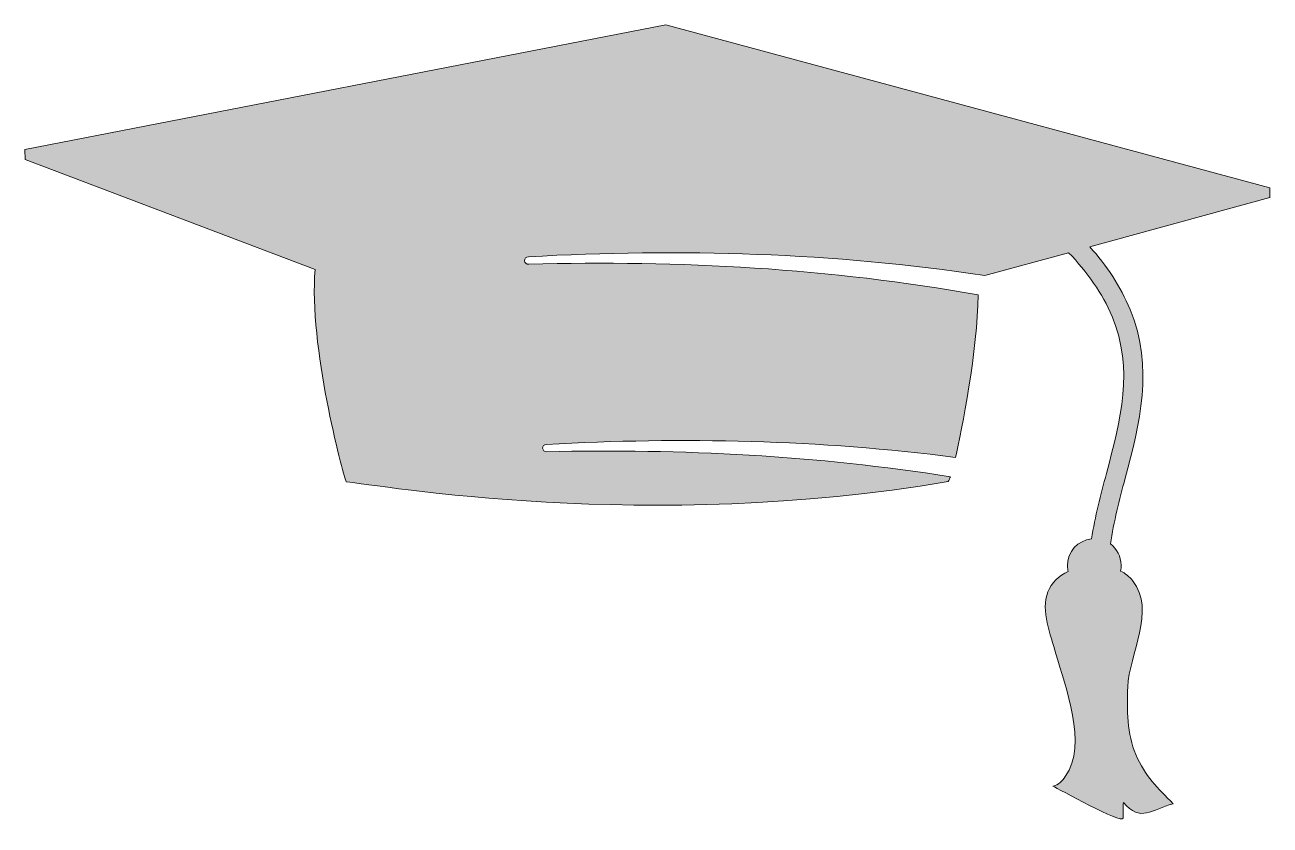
# Model space of a CAD drawing. Header units: inches. Extents: x 0 to 121, y -1 to 77.
import ezdxf

# ---------------------------------------------------------------- set-up
doc = ezdxf.new("R2010")
doc.units = ezdxf.units.IN
doc.header["$MEASUREMENT"] = 0
doc.layers.add('Layer 1', color=7, linetype='Continuous')

msp = doc.modelspace()

# ---------------------------------------------------------------- hatches: boundary and pattern name
at = {"layer": 'Layer 1', "true_color": 0x46bdb3}
h = msp.add_hatch(color=123, dxfattribs=at)
h.dxf.hatch_style = 2
edge = h.paths.add_edge_path()
edge.add_spline(control_points=[(31.16, 32.7), (34.24, 32.42), (60.39, 27.73), (89.55, 32.72), (89.64, 32.88), (89.72, 33.04), (89.78, 33.19), (76.87, 35.24), (63.71, 35.93), (50.6, 35.61), (50.4, 35.6), (50.23, 35.76), (50.22, 35.96), (50.22, 36.16), (50.37, 36.33), (50.57, 36.33), (63.79, 37.06), (77.09, 36.77), (90.28, 35.07), (90.84, 37.65), (92.44, 45.52), (92.46, 50.83), (78.14, 53.41), (63.47, 54.21), (48.88, 53.8), (48.66, 53.8), (48.47, 53.95), (48.46, 54.15), (48.45, 54.35), (48.62, 54.52), (48.84, 54.53), (63.58, 55.35), (78.44, 54.94), (93.11, 52.7), (93.11, 52.7), (101.24, 54.92), (101.24, 54.92), (103.03, 53.08), (104.52, 51), (105.47, 48.72), (107.58, 43.62), (106.28, 38.72), (104.91, 33.52), (104.36, 31.45), (103.8, 29.33), (103.47, 27.17), (102.14, 27.04), (101.11, 25.9), (101.13, 24.54), (101.13, 24.35), (101.16, 24.17), (101.2, 24), (100.3, 23.57), (99.57, 22.91), (99.23, 22.03), (98.5, 20.16), (99.5, 17.85), (100.01, 16.03), (100.89, 12.85), (103.15, 7.24), (100.92, 4.12), (100.59, 3.66), (100.3, 3.32), (99.72, 3.17), (100.14, 3.01), (106.48, -0.6), (106.52, 0.09), (106.55, 0.58), (106.52, 1.11), (106.55, 1.61), (108.21, -0.4), (109.3, 0.94), (111.39, 1.47), (109.87, 2.99), (108.67, 4.15), (107.76, 6.26), (106.93, 8.19), (106.88, 10.64), (106.97, 12.8), (107.11, 16), (109.76, 20.2), (107.45, 23.12), (107.14, 23.51), (106.74, 23.82), (106.28, 24.05), (106.32, 24.24), (106.34, 24.43), (106.34, 24.63), (106.32, 25.47), (105.92, 26.2), (105.3, 26.67), (105.61, 28.81), (106.17, 30.95), (106.72, 33.04), (108.12, 38.31), (109.55, 43.75), (107.2, 49.43), (106.28, 51.65), (104.93, 53.68), (103.3, 55.49), (103.3, 55.49), (120.75, 60.27), (120.75, 60.27), (120.75, 60.27), (120.76, 60.27), (120.76, 60.27), (120.76, 60.27), (120.76, 60.27), (120.76, 60.27), (120.76, 60.27), (120.78, 60.28), (120.78, 60.28), (120.78, 60.28), (120.76, 60.28), (120.76, 60.28), (120.76, 60.28), (120.75, 61.21), (120.75, 61.21), (120.75, 61.21), (120.74, 61.21), (120.74, 61.21), (120.74, 61.21), (120.77, 61.21), (120.77, 61.21), (120.77, 61.21), (62.17, 77.02), (62.17, 77.02), (62.17, 77.02), (0, 64.92), (0, 64.92), (0, 64.92), (0.02, 63.98), (0.02, 63.98), (0.02, 63.98), (28.15, 53.28), (28.15, 53.28), (27.52, 45.99), (30.81, 33.55), (31.16, 32.7)], knot_values=[0, 0, 0, 0, 1, 1, 1, 2, 2, 2, 3, 3, 3, 4, 4, 4, 5, 5, 5, 6, 6, 6, 7, 7, 7, 8, 8, 8, 9, 9, 9, 10, 10, 10, 11, 11, 11, 12, 12, 12, 13, 13, 13, 14, 14, 14, 15, 15, 15, 16, 16, 16, 17, 17, 17, 18, 18, 18, 19, 19, 19, 20, 20, 20, 21, 21, 21, 22, 22, 22, 23, 23, 23, 24, 24, 24, 25, 25, 25, 26, 26, 26, 27, 27, 27, 28, 28, 28, 29, 29, 29, 30, 30, 30, 31, 31, 31, 32, 32, 32, 33, 33, 33, 34, 34, 34, 35, 35, 35, 36, 36, 36, 37, 37, 37, 38, 38, 38, 39, 39, 39, 40, 40, 40, 41, 41, 41, 42, 42, 42, 43, 43, 43, 44, 44, 44, 45, 45, 45, 46, 46, 46, 46], degree=3, periodic=1)

# ---------------------------------------------------------------- linework, layer by layer
at = {"layer": 'Layer 1', "lineweight": 0}
msp.add_open_spline([(31.16, 32.7), (34.24, 32.42), (60.39, 27.73), (89.55, 32.72), (89.64, 32.88), (89.72, 33.04), (89.78, 33.19), (76.87, 35.24), (63.71, 35.93), (50.6, 35.61), (50.4, 35.6), (50.23, 35.76), (50.22, 35.96), (50.22, 36.16), (50.37, 36.33), (50.57, 36.33), (63.79, 37.06), (77.09, 36.77), (90.28, 35.07), (90.84, 37.65), (92.44, 45.52), (92.46, 50.83), (78.14, 53.41), (63.47, 54.21), (48.88, 53.8), (48.66, 53.8), (48.47, 53.95), (48.46, 54.15), (48.45, 54.35), (48.62, 54.52), (48.84, 54.53), (63.58, 55.35), (78.44, 54.94), (93.11, 52.7), (93.11, 52.7), (101.24, 54.92), (101.24, 54.92), (103.03, 53.08), (104.52, 51), (105.47, 48.72), (107.58, 43.62), (106.28, 38.72), (104.91, 33.52), (104.36, 31.45), (103.8, 29.33), (103.47, 27.17), (102.14, 27.04), (101.11, 25.9), (101.13, 24.54), (101.13, 24.35), (101.16, 24.17), (101.2, 24), (100.3, 23.57), (99.57, 22.91), (99.23, 22.03), (98.5, 20.16), (99.5, 17.85), (100.01, 16.03), (100.89, 12.85), (103.15, 7.24), (100.92, 4.12), (100.59, 3.66), (100.3, 3.32), (99.72, 3.17), (100.14, 3.01), (106.48, -0.6), (106.52, 0.09), (106.55, 0.58), (106.52, 1.11), (106.55, 1.61), (108.21, -0.4), (109.3, 0.94), (111.39, 1.47), (109.87, 2.99), (108.67, 4.15), (107.76, 6.26), (106.93, 8.19), (106.88, 10.64), (106.97, 12.8), (107.11, 16), (109.76, 20.2), (107.45, 23.12), (107.14, 23.51), (106.74, 23.82), (106.28, 24.05), (106.32, 24.24), (106.34, 24.43), (106.34, 24.63), (106.32, 25.47), (105.92, 26.2), (105.3, 26.67), (105.61, 28.81), (106.17, 30.95), (106.72, 33.04), (108.12, 38.31), (109.55, 43.75), (107.2, 49.43), (106.28, 51.65), (104.93, 53.68), (103.3, 55.49), (103.3, 55.49), (120.75, 60.27), (120.75, 60.27), (120.75, 60.27), (120.76, 60.27), (120.76, 60.27), (120.76, 60.27), (120.76, 60.27), (120.76, 60.27), (120.76, 60.27), (120.78, 60.28), (120.78, 60.28), (120.78, 60.28), (120.76, 60.28), (120.76, 60.28), (120.76, 60.28), (120.75, 61.21), (120.75, 61.21), (120.75, 61.21), (120.74, 61.21), (120.74, 61.21), (120.74, 61.21), (120.77, 61.21), (120.77, 61.21), (120.77, 61.21), (62.17, 77.02), (62.17, 77.02), (62.17, 77.02), (0, 64.92), (0, 64.92), (0, 64.92), (0.02, 63.98), (0.02, 63.98), (0.02, 63.98), (28.15, 53.28), (28.15, 53.28), (27.52, 45.99), (30.81, 33.55), (31.16, 32.7)], degree=3, knots=[0, 0, 0, 0, 1, 1, 1, 2, 2, 2, 3, 3, 3, 4, 4, 4, 5, 5, 5, 6, 6, 6, 7, 7, 7, 8, 8, 8, 9, 9, 9, 10, 10, 10, 11, 11, 11, 12, 12, 12, 13, 13, 13, 14, 14, 14, 15, 15, 15, 16, 16, 16, 17, 17, 17, 18, 18, 18, 19, 19, 19, 20, 20, 20, 21, 21, 21, 22, 22, 22, 23, 23, 23, 24, 24, 24, 25, 25, 25, 26, 26, 26, 27, 27, 27, 28, 28, 28, 29, 29, 29, 30, 30, 30, 31, 31, 31, 32, 32, 32, 33, 33, 33, 34, 34, 34, 35, 35, 35, 36, 36, 36, 37, 37, 37, 38, 38, 38, 39, 39, 39, 40, 40, 40, 41, 41, 41, 42, 42, 42, 43, 43, 43, 44, 44, 44, 45, 45, 45, 46, 46, 46, 46], dxfattribs=at)

doc.saveas('drawing.dxf')
